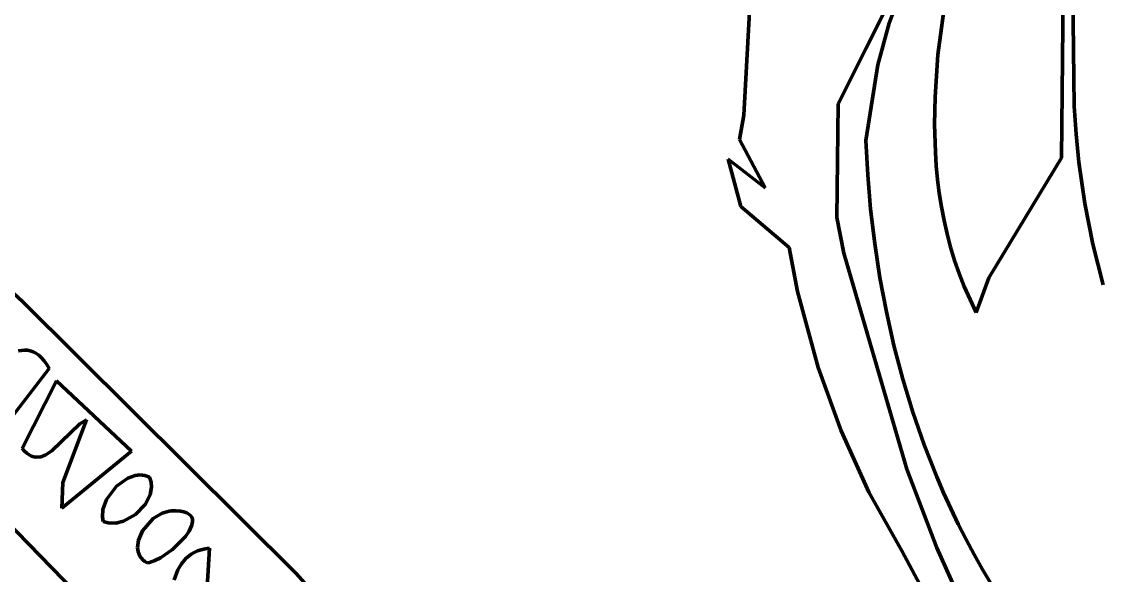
# Model space of a CAD drawing. Header units: millimetres. Extents: x 0 to 8.5, y 0 to 13.2.
# Drawn here: x 3.083 to 4.013, y 8.318 to 8.796 of the extents above; entities that cross this region are included whole.
import ezdxf

# ---------------------------------------------------------------- set-up
doc = ezdxf.new("R2010")
doc.units = ezdxf.units.MM
for name, color, linetype, lineweight in [('color#060606ff', 7, 'CONTINUOUS', 100), ('color#5c5c5cff', 7, 'CONTINUOUS', 100), ('color#ffffffff', 7, 'CONTINUOUS', 100)]:
    doc.layers.add(name, color=color, linetype=linetype, lineweight=lineweight)

msp = doc.modelspace()

# ---------------------------------------------------------------- linework, layer by layer
at = {"layer": 'color#060606ff'}
for p, q in [((3.8735, 8.89762), (3.78702, 8.72492)), ((3.97961, 8.67857), (3.98195, 8.89769)), ((3.88732, 8.8742), (3.87288, 8.76715)), ((3.98897, 8.87373), (3.99068, 8.72289)), ((3.70576, 8.71522), (3.71133, 8.82169)), ((3.83101, 8.7945), (3.83873, 8.81526)), ((3.82132, 8.75855), (3.83101, 8.7945)), ((3.87288, 8.76715), (3.87058, 8.73115)), ((3.8109, 8.69339), (3.82132, 8.75855)), ((3.87058, 8.73115), (3.87018, 8.70721)), ((3.78702, 8.72492), (3.78597, 8.62695)), ((3.99068, 8.72289), (3.99218, 8.69881)), ((3.70177, 8.69418), (3.70576, 8.71522)), ((3.87018, 8.70721), (3.87087, 8.68337)), ((3.72395, 8.65262), (3.70177, 8.69418)), ((3.81248, 8.66379), (3.8109, 8.69339)), ((3.99218, 8.69881), (3.99459, 8.67487)), ((3.87087, 8.68337), (3.87166, 8.67151)), ((3.70308, 8.63663), (3.69203, 8.67733)), ((3.69203, 8.67733), (3.72395, 8.65262)), ((3.91693, 8.57512), (3.97961, 8.67857)), ((3.99459, 8.67487), (3.99979, 8.63923)), ((3.87166, 8.67151), (3.87279, 8.65969)), ((3.81502, 8.63416), (3.81248, 8.66379)), ((3.87279, 8.65969), (3.87426, 8.64791)), ((3.87426, 8.64791), (3.87609, 8.6362)), ((3.74464, 8.60121), (3.70308, 8.63663)), ((3.99979, 8.63923), (4.00679, 8.60394)), ((3.81854, 8.60458), (3.81502, 8.63416)), ((3.87609, 8.6362), (3.87831, 8.62455)), ((3.78597, 8.62695), (3.79202, 8.59636)), ((3.87831, 8.62455), (3.88093, 8.61296)), ((3.88093, 8.61296), (3.88398, 8.60146)), ((3.75205, 8.56322), (3.74464, 8.60121)), ((3.82304, 8.5751), (3.81854, 8.60458)), ((3.88398, 8.60146), (3.88746, 8.59003)), ((4.00679, 8.60394), (4.01547, 8.56902)), ((3.79202, 8.59636), (3.84628, 8.41008)), ((3.88746, 8.59003), (3.8914, 8.57869)), ((3.82857, 8.54577), (3.82304, 8.5751)), ((3.8914, 8.57869), (3.89583, 8.56744)), ((3.90618, 8.54525), (3.91693, 8.57512)), ((3.76966, 8.49776), (3.75205, 8.56322)), ((3.89583, 8.56744), (3.90074, 8.55629)), ((3.90074, 8.55629), (3.90618, 8.54525)), ((3.83513, 8.51665), (3.82857, 8.54577)), ((3.84274, 8.48779), (3.83513, 8.51665)), ((3.78945, 8.44311), (3.76966, 8.49776)), ((3.85142, 8.45926), (3.84274, 8.48779)), ((3.8612, 8.43111), (3.85142, 8.45926)), ((3.81358, 8.39024), (3.78945, 8.44311)), ((3.87209, 8.4034), (3.8612, 8.43111)), ((3.84628, 8.41008), (3.87198, 8.34212)), ((3.87796, 8.38972), (3.87209, 8.4034)), ((3.84203, 8.33959), (3.81358, 8.39024)), ((3.88411, 8.37618), (3.87796, 8.38972)), ((3.89055, 8.36277), (3.88411, 8.37618)), ((3.89729, 8.3495), (3.89055, 8.36277)), ((3.90431, 8.33639), (3.89729, 8.3495)), ((3.87251, 8.28252), (3.84203, 8.33959)), ((3.87198, 8.34212), (3.89195, 8.29799)), ((3.91163, 8.32344), (3.90431, 8.33639)), ((3.91925, 8.31065), (3.91163, 8.32344))]:
    msp.add_line(p, q, dxfattribs=at)
at = {"layer": 'color#5c5c5cff'}
for p, q in [((2.95374, 8.67248), (3.08345, 8.55461)), ((3.08345, 8.55461), (3.31983, 8.31987)), ((3.08508, 8.51275), (3.08004, 8.51208)), ((3.08758, 8.5126), (3.08508, 8.51275)), ((3.09006, 8.51211), (3.08758, 8.5126)), ((3.09251, 8.51123), (3.09006, 8.51211)), ((3.09494, 8.50996), (3.09251, 8.51123)), ((3.09733, 8.50826), (3.09494, 8.50996)), ((3.09967, 8.50612), (3.09733, 8.50826)), ((3.10197, 8.50351), (3.09967, 8.50612)), ((3.10422, 8.5004), (3.10197, 8.50351)), ((3.1064, 8.49677), (3.10422, 8.5004)), ((3.06608, 8.44448), (3.1064, 8.49677)), ((3.11258, 8.48619), (3.08301, 8.42795)), ((3.17753, 8.42555), (3.11258, 8.48619)), ((3.1385, 8.45255), (3.11814, 8.39864)), ((3.13287, 8.44929), (3.1385, 8.45255)), ((3.10868, 8.42596), (3.13287, 8.44929)), ((3.08301, 8.42795), (3.0851, 8.42566)), ((3.0851, 8.42566), (3.08716, 8.42382)), ((3.08716, 8.42382), (3.0892, 8.4224)), ((3.10298, 8.4222), (3.10868, 8.42596)), ((3.11716, 8.37648), (3.17753, 8.42555)), ((3.0892, 8.4224), (3.09122, 8.42138)), ((3.09122, 8.42138), (3.09322, 8.42073)), ((3.09322, 8.42073), (3.0952, 8.42043)), ((3.0952, 8.42043), (3.09912, 8.42077)), ((3.09912, 8.42077), (3.10298, 8.4222)), ((3.14964, 8.28299), (3.02951, 8.40619)), ((3.18059, 8.40457), (3.17428, 8.40235)), ((3.18482, 8.40506), (3.18059, 8.40457)), ((3.189, 8.40465), (3.18482, 8.40506)), ((3.19302, 8.40323), (3.189, 8.40465)), ((3.11814, 8.39864), (3.11716, 8.37648)), ((3.16456, 8.39548), (3.15578, 8.38387)), ((3.17428, 8.40235), (3.16456, 8.39548)), ((3.19427, 8.3989), (3.19302, 8.40323)), ((3.19455, 8.3945), (3.19427, 8.3989)), ((3.1892, 8.37966), (3.19336, 8.38794)), ((3.19336, 8.38794), (3.19455, 8.3945)), ((3.15578, 8.38387), (3.15269, 8.3753)), ((3.18093, 8.37095), (3.1892, 8.37966)), ((3.15269, 8.3753), (3.15228, 8.36898)), ((3.15228, 8.36898), (3.15306, 8.36501)), ((3.17054, 8.36517), (3.18093, 8.37095)), ((3.19622, 8.3676), (3.18697, 8.35699)), ((3.20389, 8.37228), (3.19622, 8.3676)), ((3.2099, 8.37392), (3.20389, 8.37228)), ((3.2119, 8.37403), (3.2099, 8.37392)), ((3.21606, 8.37408), (3.2119, 8.37403)), ((3.21963, 8.37382), (3.21606, 8.37408)), ((3.22262, 8.37326), (3.21963, 8.37382)), ((3.22506, 8.37245), (3.22262, 8.37326)), ((3.22699, 8.37138), (3.22506, 8.37245)), ((3.22843, 8.3701), (3.22699, 8.37138)), ((3.2294, 8.36861), (3.22843, 8.3701)), ((3.22994, 8.36694), (3.2294, 8.36861)), ((3.23008, 8.36512), (3.22994, 8.36694)), ((3.15306, 8.36501), (3.15728, 8.36379)), ((3.15728, 8.36379), (3.16389, 8.36361)), ((3.16389, 8.36361), (3.17054, 8.36517)), ((3.22713, 8.35669), (3.22925, 8.36109)), ((3.22925, 8.36109), (3.22984, 8.36316)), ((3.22984, 8.36316), (3.23008, 8.36512)), ((3.18338, 8.34878), (3.18258, 8.34264)), ((3.18697, 8.35699), (3.18338, 8.34878)), ((3.21284, 8.34094), (3.22395, 8.3521)), ((3.22395, 8.3521), (3.22713, 8.35669)), ((3.18258, 8.34264), (3.18311, 8.33876)), ((3.20255, 8.33377), (3.21284, 8.34094)), ((3.2344, 8.33962), (3.2315, 8.33833)), ((3.23756, 8.34065), (3.2344, 8.33962)), ((3.24097, 8.34141), (3.23756, 8.34065)), ((3.24464, 8.34189), (3.24097, 8.34141)), ((3.24124, 8.28268), (3.24464, 8.34189)), ((3.18311, 8.33876), (3.18462, 8.33517)), ((3.18462, 8.33517), (3.18718, 8.33198)), ((3.18718, 8.33198), (3.18888, 8.33057)), ((3.18888, 8.33057), (3.19089, 8.3293)), ((3.19089, 8.3293), (3.19296, 8.32968)), ((3.19296, 8.32968), (3.19756, 8.33125)), ((3.19756, 8.33125), (3.20255, 8.33377)), ((3.22419, 8.33309), (3.2204, 8.32859)), ((3.22883, 8.3368), (3.22419, 8.33309)), ((3.2315, 8.33833), (3.22883, 8.3368)), ((3.21739, 8.32342), (3.2142, 8.31467)), ((3.2204, 8.32859), (3.21739, 8.32342)), ((3.31983, 8.31987), (3.36105, 8.27379))]:
    msp.add_line(p, q, dxfattribs=at)
at = {"layer": 'color#ffffffff'}
for p, q in [((3.78702, 8.72492), (3.8735, 8.89762)), ((3.98195, 8.89769), (3.97961, 8.67857)), ((3.87288, 8.76715), (3.88732, 8.8742)), ((3.99068, 8.72289), (3.98897, 8.87373)), ((3.71133, 8.82169), (3.70576, 8.71522)), ((3.83873, 8.81526), (3.83101, 8.7945)), ((3.83101, 8.7945), (3.82132, 8.75855)), ((3.87058, 8.73115), (3.87288, 8.76715)), ((3.82132, 8.75855), (3.8109, 8.69339)), ((3.87018, 8.70721), (3.87058, 8.73115)), ((3.78597, 8.62695), (3.78702, 8.72492)), ((3.99218, 8.69881), (3.99068, 8.72289)), ((3.70576, 8.71522), (3.70177, 8.69418)), ((3.87087, 8.68337), (3.87018, 8.70721)), ((3.70177, 8.69418), (3.72395, 8.65262)), ((3.8109, 8.69339), (3.81248, 8.66379)), ((3.99459, 8.67487), (3.99218, 8.69881)), ((3.87166, 8.67151), (3.87087, 8.68337)), ((3.72395, 8.65262), (3.69203, 8.67733)), ((3.69203, 8.67733), (3.70308, 8.63663)), ((3.97961, 8.67857), (3.91693, 8.57512)), ((3.99979, 8.63923), (3.99459, 8.67487)), ((3.08345, 8.55461), (2.95374, 8.67248)), ((3.87279, 8.65969), (3.87166, 8.67151)), ((3.81248, 8.66379), (3.81502, 8.63416)), ((3.87426, 8.64791), (3.87279, 8.65969)), ((3.87609, 8.6362), (3.87426, 8.64791)), ((3.70308, 8.63663), (3.74464, 8.60121)), ((4.00679, 8.60394), (3.99979, 8.63923)), ((3.81502, 8.63416), (3.81854, 8.60458)), ((3.87831, 8.62455), (3.87609, 8.6362)), ((3.79202, 8.59636), (3.78597, 8.62695)), ((3.88093, 8.61296), (3.87831, 8.62455)), ((3.88398, 8.60146), (3.88093, 8.61296)), ((3.74464, 8.60121), (3.75205, 8.56322)), ((3.81854, 8.60458), (3.82304, 8.5751)), ((3.88746, 8.59003), (3.88398, 8.60146)), ((4.01547, 8.56902), (4.00679, 8.60394)), ((3.84628, 8.41008), (3.79202, 8.59636)), ((3.8914, 8.57869), (3.88746, 8.59003)), ((3.82304, 8.5751), (3.82857, 8.54577)), ((3.89583, 8.56744), (3.8914, 8.57869)), ((3.91693, 8.57512), (3.90618, 8.54525)), ((3.75205, 8.56322), (3.76966, 8.49776)), ((3.90074, 8.55629), (3.89583, 8.56744)), ((3.31983, 8.31987), (3.08345, 8.55461)), ((3.90618, 8.54525), (3.90074, 8.55629)), ((3.82857, 8.54577), (3.83513, 8.51665)), ((3.83513, 8.51665), (3.84274, 8.48779)), ((3.08004, 8.51208), (3.08508, 8.51275)), ((3.08508, 8.51275), (3.08758, 8.5126)), ((3.08758, 8.5126), (3.09006, 8.51211)), ((3.09006, 8.51211), (3.09251, 8.51123)), ((3.09251, 8.51123), (3.09494, 8.50996)), ((3.09494, 8.50996), (3.09733, 8.50826)), ((3.09733, 8.50826), (3.09967, 8.50612)), ((3.09967, 8.50612), (3.10197, 8.50351)), ((3.10197, 8.50351), (3.10422, 8.5004)), ((3.10422, 8.5004), (3.1064, 8.49677)), ((3.76966, 8.49776), (3.78945, 8.44311)), ((3.1064, 8.49677), (3.06608, 8.44448)), ((3.84274, 8.48779), (3.85142, 8.45926)), ((3.08301, 8.42795), (3.11258, 8.48619)), ((3.11258, 8.48619), (3.17753, 8.42555)), ((3.11814, 8.39864), (3.1385, 8.45255)), ((3.1385, 8.45255), (3.13287, 8.44929)), ((3.85142, 8.45926), (3.8612, 8.43111)), ((3.13287, 8.44929), (3.10868, 8.42596)), ((3.78945, 8.44311), (3.81358, 8.39024)), ((3.0851, 8.42566), (3.08301, 8.42795)), ((3.08716, 8.42382), (3.0851, 8.42566)), ((3.0892, 8.4224), (3.08716, 8.42382)), ((3.10868, 8.42596), (3.10298, 8.4222)), ((3.17753, 8.42555), (3.11716, 8.37648)), ((3.8612, 8.43111), (3.87209, 8.4034)), ((3.09122, 8.42138), (3.0892, 8.4224)), ((3.09322, 8.42073), (3.09122, 8.42138)), ((3.0952, 8.42043), (3.09322, 8.42073)), ((3.09912, 8.42077), (3.0952, 8.42043)), ((3.10298, 8.4222), (3.09912, 8.42077)), ((3.02951, 8.40619), (3.14964, 8.28299)), ((3.17428, 8.40235), (3.18059, 8.40457)), ((3.18059, 8.40457), (3.18482, 8.40506)), ((3.18482, 8.40506), (3.189, 8.40465)), ((3.189, 8.40465), (3.19302, 8.40323)), ((3.87198, 8.34212), (3.84628, 8.41008)), ((3.11716, 8.37648), (3.11814, 8.39864)), ((3.15578, 8.38387), (3.16456, 8.39548)), ((3.16456, 8.39548), (3.17428, 8.40235)), ((3.19302, 8.40323), (3.19427, 8.3989)), ((3.19427, 8.3989), (3.19455, 8.3945)), ((3.87209, 8.4034), (3.87796, 8.38972)), ((3.19336, 8.38794), (3.1892, 8.37966)), ((3.19455, 8.3945), (3.19336, 8.38794)), ((3.81358, 8.39024), (3.84203, 8.33959)), ((3.87796, 8.38972), (3.88411, 8.37618)), ((3.15269, 8.3753), (3.15578, 8.38387)), ((3.1892, 8.37966), (3.18093, 8.37095)), ((3.88411, 8.37618), (3.89055, 8.36277)), ((3.15228, 8.36898), (3.15269, 8.3753)), ((3.15306, 8.36501), (3.15228, 8.36898)), ((3.18093, 8.37095), (3.17054, 8.36517)), ((3.18697, 8.35699), (3.19622, 8.3676)), ((3.19622, 8.3676), (3.20389, 8.37228)), ((3.20389, 8.37228), (3.2099, 8.37392)), ((3.2099, 8.37392), (3.2119, 8.37403)), ((3.2119, 8.37403), (3.21606, 8.37408)), ((3.21606, 8.37408), (3.21963, 8.37382)), ((3.21963, 8.37382), (3.22262, 8.37326)), ((3.22262, 8.37326), (3.22506, 8.37245)), ((3.22506, 8.37245), (3.22699, 8.37138)), ((3.22699, 8.37138), (3.22843, 8.3701)), ((3.22843, 8.3701), (3.2294, 8.36861)), ((3.2294, 8.36861), (3.22994, 8.36694)), ((3.22994, 8.36694), (3.23008, 8.36512)), ((3.15728, 8.36379), (3.15306, 8.36501)), ((3.16389, 8.36361), (3.15728, 8.36379)), ((3.17054, 8.36517), (3.16389, 8.36361)), ((3.22925, 8.36109), (3.22713, 8.35669)), ((3.22984, 8.36316), (3.22925, 8.36109)), ((3.23008, 8.36512), (3.22984, 8.36316)), ((3.89055, 8.36277), (3.89729, 8.3495)), ((3.18258, 8.34264), (3.18338, 8.34878)), ((3.18338, 8.34878), (3.18697, 8.35699)), ((3.22395, 8.3521), (3.21284, 8.34094)), ((3.22713, 8.35669), (3.22395, 8.3521)), ((3.89729, 8.3495), (3.90431, 8.33639)), ((3.18311, 8.33876), (3.18258, 8.34264)), ((3.21284, 8.34094), (3.20255, 8.33377)), ((3.2315, 8.33833), (3.2344, 8.33962)), ((3.2344, 8.33962), (3.23756, 8.34065)), ((3.23756, 8.34065), (3.24097, 8.34141)), ((3.24097, 8.34141), (3.24464, 8.34189)), ((3.24464, 8.34189), (3.24124, 8.28268)), ((3.84203, 8.33959), (3.87251, 8.28252)), ((3.89195, 8.29799), (3.87198, 8.34212)), ((3.18462, 8.33517), (3.18311, 8.33876)), ((3.18718, 8.33198), (3.18462, 8.33517)), ((3.18888, 8.33057), (3.18718, 8.33198)), ((3.19089, 8.3293), (3.18888, 8.33057)), ((3.19296, 8.32968), (3.19089, 8.3293)), ((3.19756, 8.33125), (3.19296, 8.32968)), ((3.20255, 8.33377), (3.19756, 8.33125)), ((3.2204, 8.32859), (3.22419, 8.33309)), ((3.22419, 8.33309), (3.22883, 8.3368)), ((3.22883, 8.3368), (3.2315, 8.33833)), ((3.90431, 8.33639), (3.91163, 8.32344)), ((3.2142, 8.31467), (3.21739, 8.32342)), ((3.21739, 8.32342), (3.2204, 8.32859)), ((3.91163, 8.32344), (3.91925, 8.31065)), ((3.36105, 8.27379), (3.31983, 8.31987))]:
    msp.add_line(p, q, dxfattribs=at)

doc.saveas('drawing.dxf')
